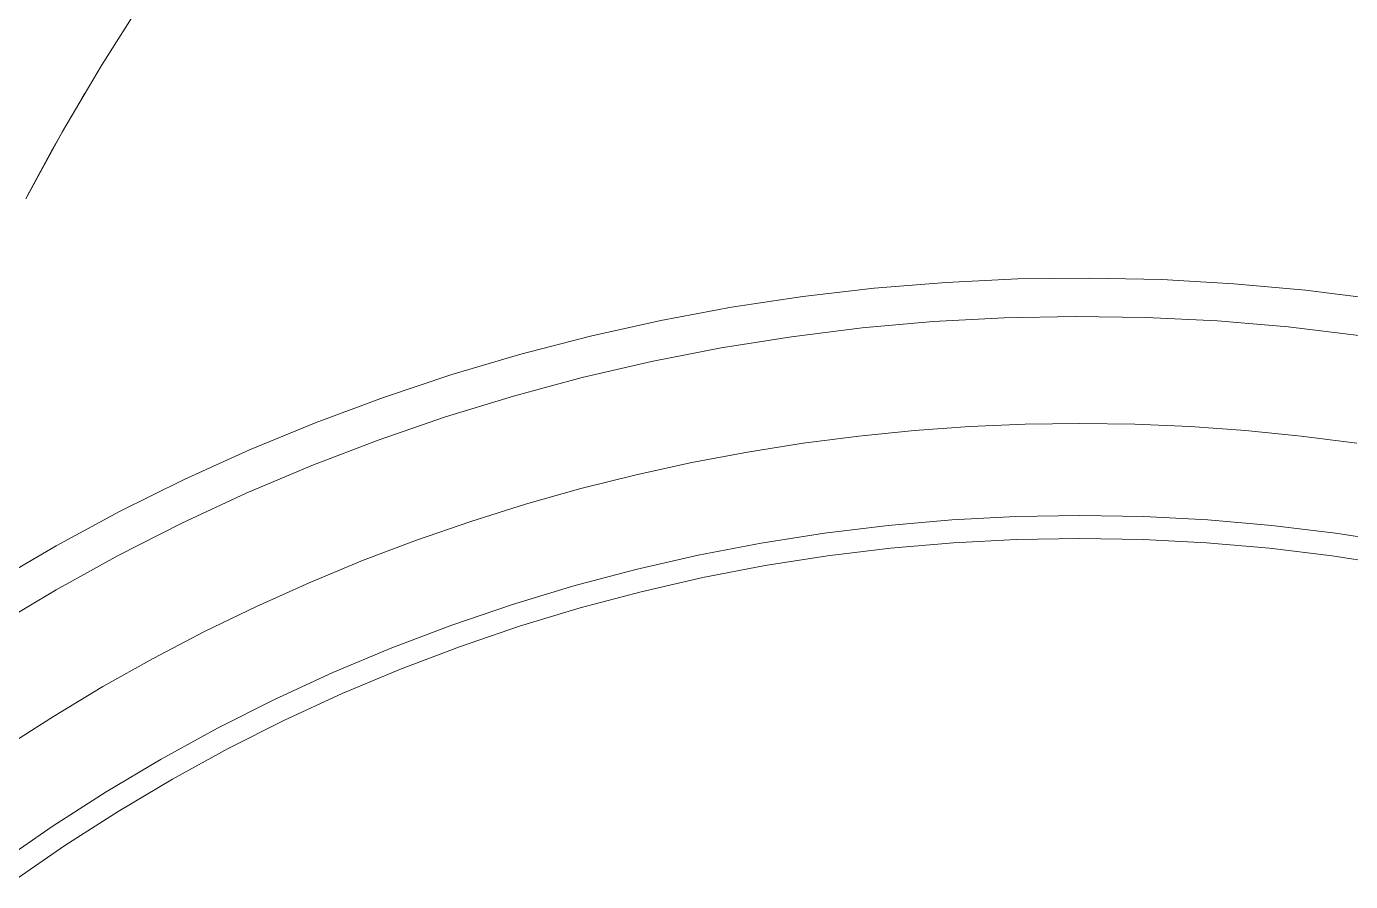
# Model space of a CAD drawing. Header units: inches. Extents: x -1 to 175, y 3 to 130.
# Drawn here: x 136.93 to 143.73, y 97.87 to 102.26 of the extents above; entities that cross this region are included whole.
import ezdxf

# ---------------------------------------------------------------- set-up
doc = ezdxf.new("R2010")
doc.units = ezdxf.units.IN
doc.layers.add('ZANO_R', color=7, linetype='Continuous', lineweight=0)

msp = doc.modelspace()

# ---------------------------------------------------------------- linework, layer by layer
at = {"layer": 'ZANO_R'}
for p, q in [((137.31403, 102.06147), (137.52573, 102.39384)), ((137.1138, 101.72207), (137.31403, 102.06147)), ((137.06316, 101.63184), (137.19912, 101.86995)), ((137.21308, 101.89366), (137.22709, 101.91735)), ((136.92528, 101.37603), (137.1138, 101.72207)), ((136.93289, 101.39057), (137.06316, 101.63184)), ((141.28632, 100.91681), (140.91883, 100.87409)), ((141.65506, 100.94686), (141.28632, 100.91681)), ((142.02462, 100.96419), (141.65506, 100.94686)), ((142.39455, 100.96879), (142.02462, 100.96419)), ((142.76443, 100.96064), (142.39455, 100.96879)), ((143.1338, 100.93977), (142.76443, 100.96064)), ((143.50224, 100.90619), (143.1338, 100.93977)), ((140.91883, 100.87409), (140.55304, 100.81873)), ((143.8693, 100.85995), (143.50224, 100.90619)), ((140.55304, 100.81873), (140.18936, 100.75082)), ((140.18936, 100.75082), (139.82824, 100.67042)), ((141.22384, 100.7125), (140.86097, 100.6674)), ((141.58804, 100.745), (141.22384, 100.7125)), ((141.95316, 100.76485), (141.58804, 100.745)), ((142.31874, 100.77203), (141.95316, 100.76485)), ((142.68435, 100.76654), (142.31874, 100.77203)), ((143.04955, 100.74837), (142.68435, 100.76654)), ((143.4139, 100.71756), (143.04955, 100.74837)), ((143.77697, 100.67413), (143.4139, 100.71756)), ((139.82824, 100.67042), (139.4701, 100.57764)), ((140.86097, 100.6674), (140.4999, 100.60975)), ((139.4701, 100.57764), (139.11537, 100.47258)), ((140.4999, 100.60975), (140.14103, 100.53961)), ((140.14103, 100.53961), (139.78482, 100.45708)), ((139.11537, 100.47258), (138.76446, 100.35537)), ((139.78482, 100.45708), (139.43167, 100.36224)), ((138.76446, 100.35537), (138.4178, 100.22615)), ((139.43167, 100.36224), (139.08203, 100.25523)), ((139.08203, 100.25523), (138.73631, 100.13615)), ((138.4178, 100.22615), (138.0758, 100.08506)), ((141.20668, 100.15607), (141.49244, 100.18462)), ((141.49244, 100.18462), (141.77732, 100.20486)), ((141.77732, 100.20486), (142.06097, 100.2169)), ((142.06097, 100.2169), (142.34306, 100.22088)), ((142.34306, 100.22088), (142.62516, 100.2169)), ((142.62516, 100.2169), (142.90881, 100.20486)), ((142.90881, 100.20486), (143.19369, 100.18462)), ((143.19369, 100.18462), (143.47945, 100.15607)), ((138.73631, 100.13615), (138.39492, 100.00516)), ((140.63395, 100.07367), (140.9204, 100.11911)), ((140.9204, 100.11911), (141.20668, 100.15607)), ((143.47945, 100.15607), (143.76573, 100.11911)), ((138.0758, 100.08506), (137.73885, 99.93229)), ((140.34771, 100.01969), (140.63395, 100.07367)), ((138.39492, 100.00516), (138.05828, 99.86242)), ((140.06206, 99.95713), (140.34771, 100.01969)), ((137.73885, 99.93229), (137.40737, 99.768)), ((139.77737, 99.88597), (140.06206, 99.95713)), ((138.05828, 99.86242), (137.72679, 99.70809)), ((139.49403, 99.80623), (139.77737, 99.88597)), ((137.40737, 99.768), (137.08173, 99.5924)), ((139.21242, 99.71795), (139.49403, 99.80623)), ((137.72679, 99.70809), (137.40085, 99.54237)), ((138.93294, 99.62116), (139.21242, 99.71795)), ((141.35674, 99.69722), (141.0298, 99.65745)), ((141.68486, 99.72567), (141.35674, 99.69722)), ((142.01376, 99.74275), (141.68486, 99.72567)), ((142.34306, 99.74844), (142.01376, 99.74275)), ((142.67236, 99.74275), (142.34306, 99.74844)), ((143.00127, 99.72567), (142.67236, 99.74275)), ((143.32939, 99.69722), (143.00127, 99.72567)), ((143.65633, 99.65745), (143.32939, 99.69722)), ((138.65596, 99.51596), (138.93294, 99.62116)), ((141.0298, 99.65745), (140.70443, 99.6064)), ((142.01785, 99.62471), (141.69302, 99.60784)), ((142.34306, 99.63033), (142.01785, 99.62471)), ((142.66828, 99.62471), (142.34306, 99.63033)), ((142.99311, 99.60784), (142.66828, 99.62471)), ((143.9817, 99.6064), (143.65633, 99.65745)), ((137.08173, 99.5924), (136.76234, 99.40569)), ((140.70443, 99.6064), (140.38102, 99.54412)), ((141.36897, 99.57975), (141.04608, 99.54047)), ((141.69302, 99.60784), (141.36897, 99.57975)), ((143.31716, 99.57975), (142.99311, 99.60784)), ((143.64004, 99.54047), (143.31716, 99.57975)), ((137.40085, 99.54237), (137.08085, 99.36544)), ((138.38185, 99.40243), (138.65596, 99.51596)), ((140.38102, 99.54412), (140.05996, 99.4707)), ((140.72475, 99.49005), (140.40535, 99.42855)), ((141.04608, 99.54047), (140.72475, 99.49005)), ((143.96137, 99.49005), (143.64004, 99.54047)), ((140.05996, 99.4707), (139.74163, 99.38622)), ((140.40535, 99.42855), (140.08827, 99.35603)), ((137.08085, 99.36544), (136.76718, 99.17753)), ((138.111, 99.28072), (138.38185, 99.40243)), ((139.74163, 99.38622), (139.42641, 99.29078)), ((140.08827, 99.35603), (139.77389, 99.2726)), ((137.84377, 99.15095), (138.111, 99.28072)), ((139.42641, 99.29078), (139.11468, 99.1845)), ((139.77389, 99.2726), (139.46258, 99.17835)), ((137.58051, 99.01329), (137.84377, 99.15095)), ((139.11468, 99.1845), (138.80681, 99.0675)), ((139.46258, 99.17835), (139.15472, 99.07339)), ((137.32157, 98.86794), (137.58051, 99.01329)), ((138.80681, 99.0675), (138.50317, 98.93993)), ((139.15472, 99.07339), (138.85067, 98.95784)), ((138.50317, 98.93993), (138.20412, 98.80193)), ((138.85067, 98.95784), (138.5508, 98.83185)), ((137.06729, 98.7151), (137.32157, 98.86794)), ((138.5508, 98.83185), (138.25546, 98.69556)), ((138.20412, 98.80193), (137.91003, 98.65368)), ((136.81798, 98.55499), (137.06729, 98.7151)), ((138.25546, 98.69556), (137.96501, 98.54915)), ((137.91003, 98.65368), (137.62124, 98.49534)), ((137.96501, 98.54915), (137.6798, 98.39277)), ((137.62124, 98.49534), (137.33809, 98.32711)), ((137.6798, 98.39277), (137.40017, 98.22663)), ((137.33809, 98.32711), (137.06094, 98.14919)), ((137.40017, 98.22663), (137.12645, 98.05092)), ((137.06094, 98.14919), (136.7901, 97.9618)), ((137.12645, 98.05092), (136.85897, 97.86585))]:
    msp.add_line(p, q, dxfattribs=at)

doc.saveas('drawing.dxf')
